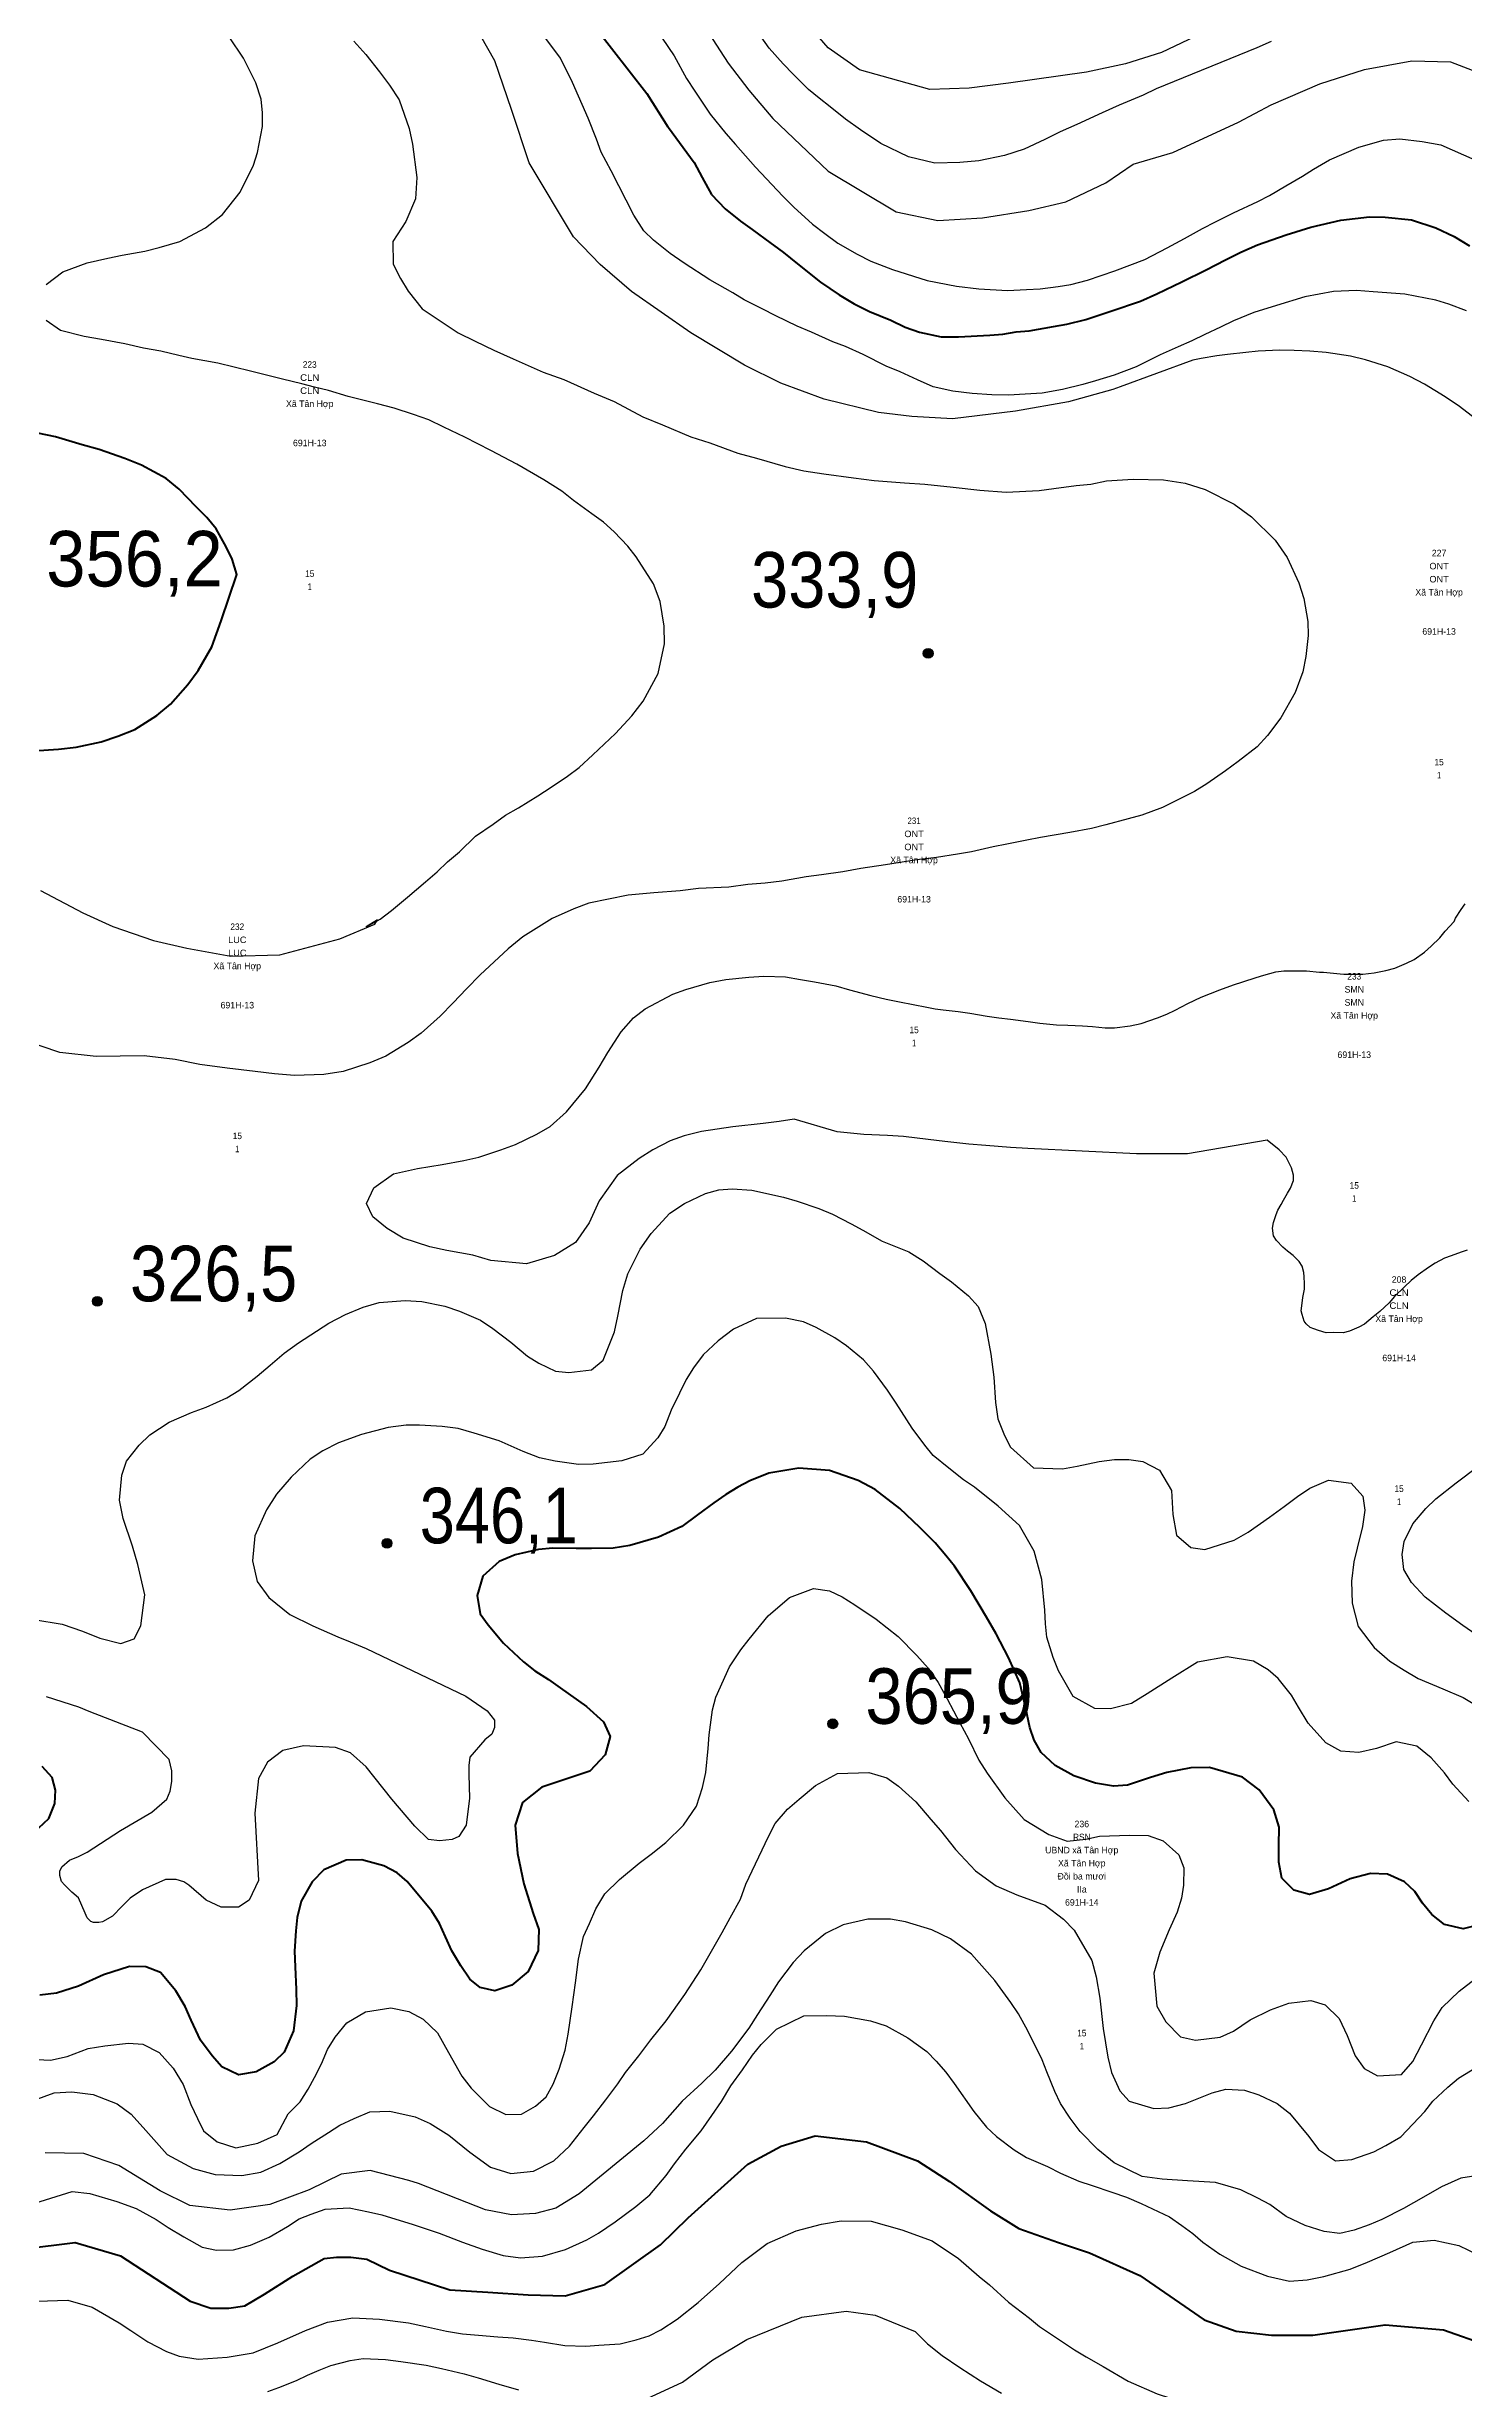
# Model space of a CAD drawing. Header units: metres. Extents: x 549268 to 556659, y 1838059 to 1844558.
# Drawn here: x 553230 to 553664, y 1839324 to 1840041 of the extents above; entities that cross this region are included whole.
import ezdxf
from ezdxf.enums import TextEntityAlignment as Align

# ---------------------------------------------------------------- set-up
doc = ezdxf.new("R2010")
doc.units = ezdxf.units.M
doc.header["$LTSCALE"] = 0.8
for name, color, linetype, lineweight in [('1', 7, 'Continuous', 25), ('2', 7, 'Continuous', 53), ('5', 7, 'Continuous', 13)]:
    doc.layers.add(name, color=color, linetype=linetype, lineweight=lineweight)
doc.layers.add('15', color=7, linetype='Continuous')

msp = doc.modelspace()

# ---------------------------------------------------------------- hatches: boundary and pattern name
at = {"layer": '5'}
for points in [[(553501.61, 1839855.16, 1), (553498.61, 1839855.16, 1)], [(553247.3, 1839656.86, 1), (553244.3, 1839656.86, 1)], [(553335.99, 1839582.79, 1), (553332.99, 1839582.79, 1)], [(553472.41, 1839527.54, 1), (553469.41, 1839527.54, 1)]]:
    msp.add_hatch(color=256, dxfattribs=at).paths.add_polyline_path(points)

# ---------------------------------------------------------------- linework, layer by layer
at = {"layer": '1'}
for points in [[(553423.33, 1840060), (553438.88, 1840035.82), (553445.26, 1840027.54), (553452.57, 1840018.84), (553469.51, 1840002.75), (553490.28, 1839990.25), (553503.09, 1839987.62), (553516.74, 1839988.43), (553530.94, 1839990.72), (553542.27, 1839993.38), (553554.5, 1839999.15), (553562.85, 1840004.84), (553574.96, 1840008.47), (553595.07, 1840017.75), (553605.05, 1840023.09), (553620.02, 1840029.51), (553633.64, 1840033.85)], [(553668.99, 1839925.89), (553662.73, 1839930.74), (553658.39, 1839933.7), (553652.05, 1839937.58), (553647.5, 1839939.85), (553640.78, 1839942.83), (553633.95, 1839945.04), (553629.34, 1839946.15), (553621.96, 1839947.25), (553616.95, 1839947.65), (553612.15, 1839947.89), (553607.75, 1839947.98), (553601.11, 1839947.63), (553597.34, 1839947.21), (553591.68, 1839946.59), (553588.47, 1839946.24), (553583.69, 1839945.42), (553581.07, 1839944.94), (553558.85, 1839936.7), (553556.59, 1839935.94), (553543.09, 1839932.15), (553526.84, 1839929.29), (553507.54, 1839926.97), (553495.12, 1839927.7), (553484.95, 1839928.86), (553468.27, 1839933), (553455.04, 1839937.88), (553443.87, 1839943.33), (553427.43, 1839953.31), (553409.28, 1839965.92), (553399.73, 1839974.2), (553391.57, 1839982.63), (553377.95, 1840005.26), (553372.61, 1840021.58), (553367.43, 1840036.52), (553359.31, 1840050.94)], [(553583.78, 1840044.87), (553571.56, 1840039.11), (553560.49, 1840035.59), (553548.62, 1840033.03), (553524.67, 1840029.67), (553512.68, 1840028.16), (553500.57, 1840027.7), (553479.11, 1840033.77), (553469.55, 1840040.46), (553458.84, 1840052.84)], [(553235.29, 1839971.89), (553242.66, 1839974.66), (553249, 1839976.13), (553253.46, 1839977.02), (553260.34, 1839978.29), (553264.77, 1839979.43), (553271.08, 1839981.17), (553278.93, 1839985.41), (553284.08, 1839989.49), (553289.57, 1839996.34), (553293.6, 1840004.59), (553294.86, 1840008.5), (553296.32, 1840016.46), (553296.39, 1840020.63), (553295.93, 1840024.74), (553294.34, 1840029.77), (553290.52, 1840037.28), (553286.16, 1840043.82)], [(553324.27, 1840042.56), (553327.98, 1840038.41), (553332.2, 1840033.16), (553335.25, 1840029.07), (553338.22, 1840024.59), (553341.26, 1840015.82), (553342.32, 1840010.99), (553343.56, 1840000.85), (553343.24, 1839994.32), (553340.24, 1839987.35), (553336.23, 1839981.19), (553336.34, 1839974.31), (553338.65, 1839969.88), (553340.9, 1839965.97), (553345.26, 1839960.59), (553356.22, 1839953.22), (553361.44, 1839950.67), (553367.21, 1839947.92), (553373.09, 1839945.32), (553382.25, 1839941.26), (553388.61, 1839938.97), (553397.92, 1839934.79), (553404.05, 1839932.21), (553412.76, 1839927.58), (553418.75, 1839925.12), (553427.48, 1839921.4), (553433.28, 1839919.57), (553441.81, 1839916.47), (553447.58, 1839914.9), (553456.31, 1839912.35), (553462.05, 1839911.03), (553468.13, 1839910.14), (553477.24, 1839908.93), (553483.58, 1839908.07), (553492.88, 1839907.4), (553499.05, 1839906.91), (553507.73, 1839906.05), (553515.89, 1839905.12), (553524.03, 1839904.46), (553534.11, 1839905.05), (553538.59, 1839905.67), (553545.39, 1839906.55), (553549.9, 1839906.92), (553554.73, 1839907.97), (553562.86, 1839908.48)], [(553664.87, 1839960.03), (553659.45, 1839962.03), (553655.54, 1839963.29), (553645.98, 1839965.1), (553636.27, 1839965.85), (553631.16, 1839966.2), (553624.16, 1839965.95), (553615.37, 1839964.33), (553606.68, 1839961.68), (553599.77, 1839959.49), (553593.55, 1839956.98), (553589.6, 1839954.99), (553584.78, 1839952.77), (553580.83, 1839950.77), (553576.61, 1839949.01), (553571.15, 1839946.58), (553563.75, 1839942.91), (553557.01, 1839940.35), (553551.36, 1839938.55), (553547.45, 1839937.47), (553541.25, 1839935.88), (553534.99, 1839934.8), (553529.83, 1839934.49), (553524.66, 1839934.18), (553519.58, 1839934.27), (553513.55, 1839934.65), (553507.61, 1839935.43), (553501.62, 1839936.72), (553496.82, 1839938.92), (553491.49, 1839941.32), (553487.26, 1839943.07), (553480.24, 1839946.59), (553474.76, 1839949.11), (553470.97, 1839950.51), (553464.4, 1839953.43), (553460.04, 1839955.29), (553453.44, 1839958.46), (553449.31, 1839960.61), (553443.8, 1839963.38), (553440.32, 1839965.47), (553433.24, 1839969.5), (553425.39, 1839974.62), (553421.17, 1839977.54), (553416.04, 1839981.65), (553413.13, 1839984.46), (553409.99, 1839989.31), (553403.04, 1840002.85), (553400.07, 1840008.51), (553398.59, 1840012.51), (553396.06, 1840018.99), (553391.21, 1840029.9), (553387.54, 1840037.3), (553382.49, 1840044.16)], [(553418.72, 1840043.47), (553422.32, 1840038.01), (553426.19, 1840031.15), (553428.7, 1840027.27), (553433.38, 1840020.24), (553438.2, 1840014.27), (553441.16, 1840010.95), (553447.26, 1840003.95), (553455.65, 1839995.12), (553459.02, 1839991.72), (553464.66, 1839986.49), (553468.49, 1839983.66), (553472.45, 1839980.71), (553478.42, 1839977.34), (553482.56, 1839975.19), (553489.21, 1839972.68), (553499.85, 1839969.3), (553508.76, 1839967.55), (553515.61, 1839966.74), (553524.37, 1839966.27), (553530.2, 1839966.53), (553534.34, 1839966.72), (553539.85, 1839967.46), (553543.82, 1839968.03), (553548.88, 1839969.36), (553557.27, 1839972.24), (553566.38, 1839975.71), (553573.27, 1839979.33), (553578.55, 1839982.12), (553584.07, 1839985.2), (553588.01, 1839987.2), (553593.55, 1839990.02), (553600.98, 1839993.44), (553604.55, 1839995.26), (553609.55, 1839998.28), (553614.69, 1840001.19), (553618.09, 1840003.39), (553622.97, 1840006.26), (553631.91, 1840010.11), (553639.48, 1840012.24), (553644.51, 1840012.67), (553651.36, 1840011.86), (553657.07, 1840010.8), (553667.46, 1840006.22)], [(553605.08, 1840042.4), (553600.74, 1840040.49), (553569.86, 1840027.99), (553565.92, 1840025.99), (553558.58, 1840022.97), (553553.38, 1840020.58), (553545.58, 1840016.99), (553540.5, 1840014.74), (553535.81, 1840012.4), (553529.5, 1840009.5), (553523.47, 1840007.53), (553515.59, 1840005.88), (553509.79, 1840005.38), (553502.14, 1840005.18), (553494.12, 1840007.16), (553485.62, 1840011.17), (553479.43, 1840015.43), (553474.77, 1840018.69), (553470.07, 1840022.46), (553466.79, 1840025.09), (553463.51, 1840027.72), (553458.83, 1840032.41), (553455.75, 1840035.58), (553451.44, 1840040.44), (553448.99, 1840043.81)], [(553633.64, 1840033.85), (553648.15, 1840036.52), (553659.98, 1840036.24), (553676.73, 1840029.82), (553687.64, 1840017.29), (553696.85, 1840001.04), (553702.88, 1839991.14), (553720.17, 1839970.33), (553733.4, 1839963.87), (553753.17, 1839960.43), (553773.48, 1839961.63), (553809.64, 1839972.34), (553847.32, 1839978.99), (553862.29, 1839979.07), (553874.86, 1839978.53), (553894.17, 1839977.68), (553906.39, 1839978.69), (553922.09, 1839981.66), (553936.68, 1839986.81), (553949.64, 1839993.89), (553979.81, 1840015.74), (554000, 1840031.74)], [(553230.12, 1839968.07), (553235.29, 1839971.89)], [(553228.39, 1839782.58), (553241.33, 1839775.73), (553250.6, 1839771.58), (553263, 1839767.26), (553273.23, 1839764.9), (553286.71, 1839762.51), (553301.7, 1839762.88), (553320.06, 1839767.77), (553330.7, 1839772.32), (553331.61, 1839773.56), (553328.12, 1839771.43), (553332.41, 1839773.85), (553335.89, 1839776.45), (553340.78, 1839780.5), (553346.24, 1839785.26), (553349.81, 1839788.25), (553352.98, 1839791.33), (553356.67, 1839794.47), (553361.61, 1839799.18), (553366.93, 1839802.88), (553370.78, 1839805.65), (553374.7, 1839807.9), (553380.67, 1839811.55), (553384.67, 1839814.2), (553389.75, 1839817.62), (553393.24, 1839820.22), (553397.5, 1839824.07), (553404.44, 1839830.68), (553409.44, 1839836.05), (553412.84, 1839840.58), (553417.51, 1839849.03), (553419.37, 1839858.08), (553419.29, 1839863.53), (553418.07, 1839871.07), (553416.05, 1839876.44), (553410.72, 1839884.7), (553408.15, 1839887.93), (553404.02, 1839892.41), (553400.71, 1839895.3), (553397.17, 1839897.9), (553391.52, 1839901.96), (553387.95, 1839904.82), (553382.5, 1839908.25), (553374.17, 1839913.06), (553366.29, 1839917.26), (553358.3, 1839921.32), (553351.85, 1839924.38), (553347.32, 1839926.62), (553342.58, 1839928.31), (553336.64, 1839930.25), (553331.56, 1839931.51), (553322.6, 1839933.78), (553316.55, 1839935.58), (553312.26, 1839936.67), (553308.38, 1839937.67), (553302.5, 1839939.11), (553292.74, 1839941.54), (553282.72, 1839943.95), (553274.76, 1839945.42), (553270.76, 1839946.28), (553265.28, 1839947.62), (553259.97, 1839948.6), (553254.23, 1839949.92), (553247.07, 1839951.21), (553241.76, 1839952.19), (553234.54, 1839953.99), (553230.17, 1839957.02)], [(553562.86, 1839908.48), (553572.11, 1839908.32), (553578.74, 1839907.23), (553584.93, 1839905.31), (553593.75, 1839900.82), (553599.11, 1839896.99), (553606.27, 1839889.85), (553609.98, 1839884.53), (553613.57, 1839876.73), (553615.13, 1839871.97), (553616.3, 1839864.94), (553616.38, 1839860.66), (553615.66, 1839854.21), (553614.74, 1839849.55), (553612.45, 1839843.19), (553608.1, 1839835.43), (553604.02, 1839830.03), (553600.76, 1839826.55), (553595.01, 1839822.02), (553591.16, 1839819.25), (553585.36, 1839815.23), (553581.59, 1839812.87), (553575.67, 1839809.88), (553571.85, 1839808.02), (553565.48, 1839805.63), (553561.31, 1839804.52), (553554.48, 1839802.73), (553550.05, 1839801.59), (553543.43, 1839800.34), (553534.49, 1839798.84), (553530.29, 1839797.98), (553524.18, 1839796.79), (553519.98, 1839795.94), (553513.39, 1839794.43), (553509.05, 1839793.69), (553502.65, 1839792.73), (553496.62, 1839791.94), (553487.03, 1839790.49), (553479.49, 1839789.27), (553474.01, 1839788.27), (553467.47, 1839787.42), (553462.73, 1839786.77), (553455.33, 1839785.44), (553450.19, 1839784.87), (553444.91, 1839784.42), (553439.14, 1839783.65), (553429.83, 1839783.15), (553424.18, 1839782.53), (553416.18, 1839781.91), (553408.33, 1839781.17), (553396.25, 1839778.67), (553391.63, 1839776.99), (553385.06, 1839774.06), (553376.06, 1839768.38), (553371.51, 1839764.76), (553363.03, 1839756.8), (553358.82, 1839752.44), (553354.74, 1839748.22), (553350.77, 1839744.14), (553344.96, 1839738.95), (553340.99, 1839736.04), (553334.16, 1839731.91), (553329.19, 1839729.8), (553321.03, 1839727.21), (553315.14, 1839726.3), (553306.21, 1839725.97), (553300.04, 1839726.46), (553294.1, 1839727.23), (553285.54, 1839728.24), (553277.23, 1839729.28), (553269.64, 1839730.91), (553260.16, 1839731.95), (553245.48, 1839731.76), (553234.29, 1839733), (553223.22, 1839736.73)], [(553658.36, 1839770.17), (553661.09, 1839773.14), (553661.55, 1839774.15), (553663.27, 1839776.72), (553664.51, 1839778.48)], [(553454.46, 1839711.86), (553449.58, 1839711.32), (553440.33, 1839710.3), (553430.73, 1839708.86), (553425.42, 1839707.49), (553421.16, 1839705.98), (553415.88, 1839703.19), (553411.62, 1839700.51), (553404.91, 1839695.35), (553399.39, 1839687.59), (553396.36, 1839680.88), (553392.21, 1839674.83), (553385.76, 1839670.87), (553377.19, 1839668.37), (553366.28, 1839669.38), (553360.77, 1839670.98), (553352.81, 1839672.44), (553347.61, 1839673.56), (553339.39, 1839676.17), (553334.51, 1839679.14), (553330.09, 1839682.69), (553328.21, 1839686.77), (553330.41, 1839691.57), (553336.44, 1839695.87), (553343.81, 1839697.46), (553351.35, 1839698.68), (553357.97, 1839699.93), (553362.54, 1839700.96), (553369.31, 1839703.26), (553373.83, 1839704.8), (553380.37, 1839707.99), (553384.39, 1839710.39), (553389.37, 1839714.84), (553395.23, 1839721.85), (553399.43, 1839728.56), (553402.06, 1839733.01), (553406.18, 1839739.32), (553409.87, 1839743.63), (553413.47, 1839746.36), (553421.95, 1839750.81), (553425.95, 1839752.29), (553433.26, 1839754.39), (553438.23, 1839755.33), (553445.17, 1839756.1), (553449.82, 1839756.35), (553456.47, 1839756.17), (553460.99, 1839755.37), (553465.35, 1839754.68), (553471.86, 1839753.44), (553476.03, 1839752.21), (553482.59, 1839750.46), (553487.28, 1839749.29), (553491.35, 1839748.55), (553499.69, 1839746.87), (553502.23, 1839746.39), (553504.74, 1839746.09), (553509.29, 1839745.54), (553512.87, 1839745.08), (553518.13, 1839744.13), (553521.71, 1839743.66), (553525.3, 1839743.2), (553530.72, 1839742.46), (553534.31, 1839742), (553539.42, 1839741.51), (553542.88, 1839741.32), (553547.38, 1839741.14), (553550.36, 1839741), (553554.32, 1839740.57), (553557.09, 1839740.59), (553561.89, 1839741.21), (553565.34, 1839741.88), (553570.31, 1839743.57), (553573.14, 1839744.75), (553575.68, 1839745.98), (553579.56, 1839748.03), (553583.65, 1839749.91), (553586.48, 1839751.08), (553589.41, 1839752.17), (553593.54, 1839753.67), (553596.39, 1839754.66), (553600.55, 1839755.97), (553602.85, 1839756.7), (553606.56, 1839757.69), (553609.01, 1839757.96), (553613.21, 1839758.04), (553615.89, 1839757.95), (553619.93, 1839757.63), (553621.09, 1839757.57), (553626.2, 1839757.08), (553627.35, 1839757.02), (553630.79, 1839757.01), (553633.18, 1839756.99), (553636.57, 1839757.36), (553640.22, 1839758.05), (553642.9, 1839758.82), (553646.55, 1839760.37), (553648.82, 1839761.48), (553652, 1839763.74), (553654.1, 1839765.5), (553656.68, 1839768.07), (553658.36, 1839770.17)], [(553665.09, 1839672.53), (553663.25, 1839671.94), (553660.23, 1839670.75), (553658.11, 1839670.04), (553655.32, 1839668.49), (553653.27, 1839667.21), (553650.08, 1839664.95), (553647.98, 1839663.2), (553645.91, 1839661.25), (553642.89, 1839658.34), (553641.19, 1839656.43), (553638.34, 1839653.73), (553636.32, 1839652.08), (553633.7, 1839649.88), (553631.9, 1839648.92), (553629.07, 1839647.75), (553627.12, 1839647.25), (553624.06, 1839647.29), (553621.96, 1839647.25), (553619.59, 1839647.95), (553618.11, 1839648.45), (553617.02, 1839648.81), (553615.84, 1839649.92), (553615.17, 1839650.8), (553614.57, 1839652.83), (553614.26, 1839653.94), (553614.57, 1839656.27), (553614.76, 1839658.01), (553615.25, 1839660.54), (553615.25, 1839662.26), (553615.21, 1839664.36), (553615.06, 1839665.68), (553614.56, 1839667.63), (553613.64, 1839669.06), (553611.82, 1839670.86), (553610.14, 1839672.2), (553608.68, 1839673.38), (553606.73, 1839675.45), (553605.81, 1839676.88), (553605.46, 1839679.23), (553605.84, 1839680.99), (553606.61, 1839683.46), (553607.14, 1839684.76), (553608.19, 1839686.5), (553608.9, 1839687.82), (553610.1, 1839689.95), (553610.98, 1839691.48), (553611.97, 1839693.79), (553611.97, 1839695.5), (553611.34, 1839697.73), (553609.65, 1839700.98), (553607.49, 1839703.22), (553603.83, 1839706.16), (553579.49, 1839701.94), (553563.84, 1839701.94), (553530.6, 1839703.63), (553525.32, 1839703.91), (553517.71, 1839704.5), (553512.6, 1839704.99), (553505.16, 1839705.79), (553500.13, 1839706.39), (553492.59, 1839707.27), (553487.68, 1839707.59), (553480.39, 1839707.93), (553472.28, 1839708.76), (553459.06, 1839712.63), (553454.46, 1839711.86)], [(553226.36, 1839559.42), (553235.09, 1839558.04), (553241.32, 1839555.86), (553246.62, 1839553.72), (553253.05, 1839552.08), (553257.04, 1839553.56), (553259.08, 1839557.56), (553260.37, 1839567.06), (553258.18, 1839576.32), (553256.53, 1839581.86), (553253.77, 1839590.4), (553252.63, 1839595.99), (553253.35, 1839603.62), (553254.7, 1839607.93), (553258.59, 1839612.78), (553261.87, 1839616), (553267.82, 1839619.91), (553274.64, 1839622.87), (553279.16, 1839624.41), (553285.47, 1839627.31), (553289.12, 1839629.54), (553294.75, 1839633.93), (553298.67, 1839637.35), (553302.96, 1839640.94), (553307.41, 1839644.17), (553316.64, 1839650.12), (553321.81, 1839652.77), (553327.15, 1839655.05), (553332.06, 1839656.5), (553340.06, 1839657.12), (553345.17, 1839656.78), (553352.22, 1839655.34), (553356.67, 1839653.88), (553363.09, 1839651.08), (553366.89, 1839648.5), (553372.42, 1839644.3), (553377.45, 1839640.04), (553380.93, 1839637.96), (553386.01, 1839635.52), (553390.09, 1839635.06), (553397.03, 1839635.83), (553400.6, 1839638.82), (553404.06, 1839647.53), (553405.1, 1839652.32), (553406.7, 1839660.17), (553408.22, 1839665.28), (553411.94, 1839672.84), (553415.31, 1839677.64), (553421, 1839683.86), (553425.49, 1839686.82), (553431.91, 1839689.87), (553436.08, 1839690.98), (553440.08, 1839691.29), (553446.1, 1839690.91), (553455.84, 1839688.73), (553460.01, 1839687.5), (553466.63, 1839685.24), (553470.85, 1839683.49), (553476.5, 1839680.6), (553480.1, 1839678.66), (553486.06, 1839675.28), (553494.22, 1839672.02), (553498.56, 1839669.25), (553503.67, 1839665.39), (553507.21, 1839662.79), (553512.48, 1839658.56), (553515.45, 1839655.24), (553517.59, 1839650.01), (553519.26, 1839640.7), (553520.17, 1839633.65), (553520.76, 1839625.91), (553521.44, 1839620.92), (553523.43, 1839615.8), (553525.26, 1839612.23), (553532.33, 1839605.86), (553541.21, 1839605.54), (553545.67, 1839606.42), (553552.41, 1839607.81), (553557.15, 1839608.46), (553561.57, 1839608.43), (553565.8, 1839607.85), (553570.91, 1839605.16), (553574.58, 1839598.94), (553575, 1839591.57), (553576.08, 1839585.32), (553580.53, 1839581.51), (553584.76, 1839580.94), (553593.81, 1839583.76), (553598.1, 1839586.18), (553604.61, 1839590.8), (553609.07, 1839594.02), (553613.15, 1839597.07), (553616.9, 1839599.7), (553622.61, 1839602.15)], [(553665.57, 1839503.74), (553660.69, 1839509.06), (553658.1, 1839512.54), (553654.08, 1839517.17), (553649.66, 1839520.72), (553643.4, 1839521.98), (553637.38, 1839520.02), (553631.92, 1839518.77), (553626.41, 1839519.2), (553621.85, 1839521.69), (553616.37, 1839527.72), (553613.49, 1839532.6), (553611.27, 1839536.26), (553607.19, 1839541.4), (553604.17, 1839544.06), (553599.71, 1839546.69), (553591.64, 1839548.01), (553582.58, 1839546.37), (553574.67, 1839541.46), (553567.13, 1839536.73), (553562.39, 1839533.74), (553555.93, 1839532.12), (553551.11, 1839532.23), (553544.46, 1839535.92), (553539.95, 1839543.75), (553538.33, 1839547.86), (553536.48, 1839554.03), (553536.03, 1839558.15), (553535.83, 1839562.29), (553534.93, 1839571.68), (553532.54, 1839580.39), (553528.03, 1839588.22), (553521.53, 1839594.13), (553514.25, 1839599.97), (553510.89, 1839602.2), (553506.47, 1839605.74), (553501.62, 1839609.63), (553499.05, 1839612.86), (553495.23, 1839618.03), (553490.35, 1839625.69), (553487.7, 1839629.69), (553483.42, 1839635.46), (553480.32, 1839638.89), (553475.15, 1839643.26), (553471.5, 1839645.72), (553465.82, 1839648.87), (553462, 1839650.52), (553456.4, 1839651.73), (553447.58, 1839651.54), (553440.52, 1839648.29), (553435.84, 1839644.78), (553431.24, 1839640.5), (553428.29, 1839636.54), (553426.09, 1839632.91), (553423.95, 1839628.78), (553421.4, 1839623.55), (553419.48, 1839618.53), (553417.39, 1839615.05), (553412.73, 1839610.11), (553406.34, 1839607.98), (553397.6, 1839607.02), (553393.06, 1839606.91), (553385.92, 1839607.94), (553381.13, 1839608.97), (553376.1, 1839610.89), (553368.85, 1839614.13), (553361.18, 1839616.53), (553356.21, 1839617.94), (553351.33, 1839618.57), (553344.39, 1839618.98), (553340.36, 1839618.92), (553334.85, 1839618.18), (553326.63, 1839616.11), (553319.63, 1839613.52), (553314.83, 1839611.04), (553310.95, 1839608.53), (553305.17, 1839603.08), (553300.69, 1839597.78), (553297.57, 1839593.01), (553294.02, 1839585.08), (553293.3, 1839577.45), (553294.78, 1839571.11), (553298.31, 1839566.17), (553304.73, 1839561.03), (553311.75, 1839557.51), (553319.4, 1839554.19), (553323.22, 1839552.63), (553328.1, 1839550.6), (553358.62, 1839536.04), (553365.13, 1839531.47), (553367.33, 1839528.67), (553367.33, 1839526.46), (553366.6, 1839524.4), (553364.39, 1839522.63), (553359.84, 1839517.32), (553359.55, 1839514.82)], [(553669.02, 1839553.93), (553663.8, 1839557.65), (553658.57, 1839561.37), (553652.18, 1839566.26), (553648.05, 1839570.74), (553645.65, 1839574.77), (553645.14, 1839579.4), (553645.75, 1839583.36), (553648.41, 1839588.73), (553652.44, 1839593.46), (553655.5, 1839596.4), (553661.72, 1839601.25), (553668.33, 1839606.27)], [(553622.61, 1839602.15), (553629.6, 1839601.22), (553633.17, 1839597.2), (553633.76, 1839592.97), (553633.02, 1839587.94), (553631.41, 1839581.27), (553630.44, 1839577.13), (553629.66, 1839571.19), (553629.88, 1839564.45), (553631.7, 1839557.37), (553636.58, 1839550.88), (553641.46, 1839546.74), (553645.79, 1839543.96), (553650.1, 1839541.45), (553657.61, 1839538.24), (553663.89, 1839535.55), (553669.74, 1839532.03)], [(553248.13, 1839429.03), (553255.33, 1839429.82), (553259.78, 1839429.53), (553264.75, 1839426.96), (553269.05, 1839422.1), (553272.07, 1839417.1), (553274.44, 1839410.99), (553276.46, 1839406.79), (553278.31, 1839402.96), (553282.45, 1839399.64), (553288.24, 1839397.81), (553294.98, 1839399.2), (553300.81, 1839401.8), (553304.27, 1839408.16), (553307.9, 1839411.81), (553310.33, 1839415.72), (553312.28, 1839419.32), (553314.42, 1839423.45), (553316.28, 1839427.82), (553318.6, 1839431.59), (553322.14, 1839436.01), (553327.88, 1839439.37), (553335.68, 1839440.62), (553341.13, 1839439.53), (553345.56, 1839437.16), (553349.92, 1839432.96), (553353.31, 1839426.96), (553357.36, 1839419.73), (553360.24, 1839416.01), (553365.8, 1839410.38), (553370.88, 1839407.95), (553375.68, 1839408.09), (553379.96, 1839410.51), (553383.16, 1839413.34), (553385.34, 1839417.22), (553387.17, 1839421.84), (553389, 1839427.64), (553389.89, 1839432.55), (553391.19, 1839440.88), (553392.19, 1839448.28), (553393.08, 1839455.53), (553394.66, 1839462.46), (553396.43, 1839466.43), (553398.41, 1839470.94), (553401.15, 1839475.53), (553405.61, 1839479.93), (553411.7, 1839484.89), (553415.3, 1839487.63), (553419.84, 1839491.25), (553425.24, 1839496.52), (553429.16, 1839502.29), (553430.99, 1839508.08), (553432.06, 1839512.62), (553432.8, 1839519.99), (553433.12, 1839524.18), (553434.1, 1839531.83), (553435.1, 1839535.72), (553439.28, 1839545.02), (553442.74, 1839550.21), (553445.37, 1839553.49), (553451.09, 1839560.63), (553457.63, 1839566.16), (553465, 1839568.92), (553469.88, 1839568.29), (553473.74, 1839566.37), (553477.64, 1839563.94), (553484.24, 1839559.59), (553490.94, 1839554.22), (553496.65, 1839548.48), (553500.07, 1839544.56), (553503.15, 1839540.22), (553505.91, 1839535.19), (553509.84, 1839527.82), (553512.47, 1839522.91), (553515.66, 1839516.37), (553518.17, 1839512.48), (553523.56, 1839504.88), (553529.49, 1839498.25), (553537.02, 1839493.62), (553542.7, 1839491.64), (553548.35, 1839492.26), (553552.55, 1839493.12), (553561.75, 1839493.48), (553567.49, 1839493.33), (553572.08, 1839491.76), (553576.84, 1839487.47), (553578.33, 1839483.47), (553578.26, 1839478.13), (553577.66, 1839474.16), (553576.31, 1839469.85), (553573.91, 1839464.52), (553571.02, 1839457.7), (553569.13, 1839451.24), (553570.12, 1839441.08), (553572.85, 1839436.31), (553577.39, 1839431.74), (553581.93, 1839430.67), (553589.5, 1839431.64), (553593.58, 1839433.52), (553598.67, 1839436.94), (553604.84, 1839439.96)], [(553359.55, 1839514.82), (553359.55, 1839512.02), (553359.68, 1839504.78), (553358.66, 1839496.55), (553356.46, 1839493.02), (553354.4, 1839492.13), (553350.58, 1839491.69), (553347.2, 1839492.13), (553343.01, 1839496.26), (553335.91, 1839504.43), (553328.1, 1839514.37), (553323.26, 1839518.65), (553318.71, 1839520.27), (553308.94, 1839520.77), (553302.55, 1839519.35), (553297.94, 1839515.79), (553295.1, 1839510.82), (553294.03, 1839500.17), (553295.1, 1839479.57), (553292.26, 1839473.53), (553289.07, 1839471.4), (553283.74, 1839471.4), (553279.13, 1839473.53), (553273.81, 1839478.15), (553272.3, 1839479.16), (553269.95, 1839479.9), (553266.71, 1839479.93), (553259.61, 1839476.73), (553255.85, 1839474.15), (553253.42, 1839471.72), (553250.41, 1839468.7), (553247.4, 1839466.93), (553246.23, 1839466.78), (553244.68, 1839466.78), (553243.8, 1839467), (553242.7, 1839468.18), (553242.04, 1839469.58), (553240.06, 1839474.3), (553238, 1839476.06), (553235.72, 1839478.27), (553234.84, 1839479.3), (553234.33, 1839481.15), (553234.33, 1839482.47), (553234.91, 1839483.8), (553237.26, 1839485.79), (553240.06, 1839486.96), (553242.7, 1839488.22), (553252.87, 1839494.84), (553262.45, 1839500.52), (553267.06, 1839504.43), (553268.09, 1839506.97), (553268.61, 1839509.9), (553268.61, 1839513.17), (553267.75, 1839516.62), (553259.61, 1839525.03), (553243.28, 1839531.32), (553240.11, 1839532.59), (553230.3, 1839535.78)], [(553224.56, 1839411.61), (553232.56, 1839414.57), (553237.98, 1839414.91), (553244.58, 1839414.07), (553251.91, 1839411.24), (553256.16, 1839408.06), (553260.61, 1839403.09), (553267.14, 1839395.75), (553275.16, 1839391.43), (553281.87, 1839389.57), (553290.09, 1839389.3), (553295.83, 1839390.32), (553301.66, 1839392.92), (553307.63, 1839396.56), (553311.26, 1839399.05), (553316.6, 1839402.5), (553320, 1839404.69), (553324.46, 1839406.74), (553329.17, 1839408.82), (553335.39, 1839408.99), (553343.13, 1839407.24), (553347.64, 1839405.26), (553353.37, 1839401.6), (553359.79, 1839396.46), (553366.15, 1839391.83), (553372.35, 1839389.91), (553379.29, 1839390.67), (553385.57, 1839393.83), (553390.29, 1839398.25), (553394.86, 1839403.96), (553397.72, 1839407.53), (553401.46, 1839412.49), (553405.1, 1839417.31), (553407.44, 1839420.82), (553411.56, 1839425.96), (553415.19, 1839430.78), (553419.88, 1839436.63), (553425.62, 1839444.67), (553430.51, 1839452.24), (553437.06, 1839463.62), (553439.55, 1839468.19), (553442.7, 1839473.87), (553444.27, 1839478.46), (553451.25, 1839493.02), (553453.28, 1839497.01), (553457.08, 1839501.46), (553460.66, 1839504.46), (553465.66, 1839508.65), (553472.4, 1839512.38), (553481.99, 1839512.66), (553487.5, 1839511.05), (553491.04, 1839508.45), (553496.37, 1839503.71), (553500.88, 1839498.22), (553503.85, 1839494.91), (553508.52, 1839489.05), (553514.57, 1839482.56), (553520.93, 1839477.93), (553527.21, 1839475.24), (553535.89, 1839472.03), (553541.56, 1839467.72), (553544.79, 1839464.43), (553550.23, 1839455.15), (553551.57, 1839450.09), (553552.68, 1839443.58), (553553.69, 1839434.33), (553555.06, 1839425.5), (553556.22, 1839420.82), (553558.79, 1839415.25), (553561.61, 1839412.05), (553569.15, 1839409.76)], [(553669.06, 1839389.42), (553663.17, 1839388.51), (553657.23, 1839385.78), (553651.72, 1839382.7), (553645.61, 1839379.16), (553638.95, 1839375.83), (553635.09, 1839374.23), (553630.47, 1839372.55), (553626.16, 1839371.56), (553621.27, 1839372.19), (553615.48, 1839374.02), (553609.71, 1839376.77), (553604.64, 1839380.37), (553601.04, 1839382.32), (553595.82, 1839384.86), (553588.03, 1839387.13), (553579.52, 1839387.62), (553571.78, 1839388.2), (553565.59, 1839388.95), (553557.05, 1839393.21), (553552.06, 1839397.21), (553546.64, 1839402.73), (553543.59, 1839406.81), (553540.62, 1839411.3), (553538.91, 1839415.01), (553536.44, 1839420.98), (553534.98, 1839424.72), (553530.62, 1839433.61), (553527.72, 1839438.75), (553525.38, 1839442.26), (553520.47, 1839449.01), (553513.34, 1839457.07), (553506.98, 1839461.7), (553501.22, 1839464.44), (553493.14, 1839466.94), (553488.63, 1839467.74), (553481.61, 1839467.75), (553474.12, 1839466.01), (553468.7, 1839463.33), (553462.12, 1839458.06), (553458.75, 1839454.44), (553454.32, 1839448.61), (553451.66, 1839444.42), (553447.89, 1839438.54), (553445.23, 1839434.35)], [(553604.84, 1839439.96), (553610.46, 1839442.01), (553617.26, 1839442.89), (553621.57, 1839441.54), (553625.93, 1839437.34), (553628.33, 1839432.14), (553630.83, 1839425.92), (553633.6, 1839422.06), (553637.62, 1839419.77), (553644.99, 1839420.19), (553648.45, 1839424.21), (553651.14, 1839429.32), (553654.88, 1839436.63), (553657.43, 1839440.68), (553662.6, 1839445.67), (553667.52, 1839449.46)], [(553445.23, 1839434.35), (553439.88, 1839427.39), (553434.94, 1839421.51), (553430.82, 1839417.55), (553424.79, 1839412.07), (553418.79, 1839405.17), (553413.13, 1839399.86), (553393.25, 1839383.73), (553386.13, 1839379.27), (553379.91, 1839377.71), (553372.57, 1839377.27), (553364.57, 1839378.83), (553344.1, 1839386.85), (553341.16, 1839387.75), (553329.37, 1839390.87), (553320.47, 1839389.68), (553310.63, 1839384.96), (553298.57, 1839380.39), (553286.46, 1839378.65), (553274.12, 1839380.13), (553265.08, 1839384.57), (553252.42, 1839392.36), (553241.65, 1839396.08), (553229.85, 1839396.19)], [(553446.39, 1839426.15), (553449.02, 1839429.43), (553453.71, 1839434.11), (553462.1, 1839438.16), (553468.99, 1839438.27), (553474.47, 1839438.09), (553482.43, 1839436.62), (553487.28, 1839435.08), (553493.93, 1839431.39), (553499.73, 1839427.21), (553502.52, 1839424.27), (553505.49, 1839420.96), (553508.08, 1839417.47), (553514.1, 1839408.9), (553518, 1839404.13), (553521.06, 1839401.21), (553526.45, 1839397.12), (553530.22, 1839394.81), (553536.64, 1839392), (553540.63, 1839389.97), (553546.23, 1839387.6), (553550.28, 1839386.22), (553556.36, 1839384.16), (553560.81, 1839382.7), (553565.32, 1839380.73), (553573.97, 1839376.61), (553577.76, 1839374.03), (553581.16, 1839371.55), (553584.18, 1839368.89), (553589.4, 1839365.17), (553595.91, 1839361.59), (553603.93, 1839358.45), (553610.72, 1839356.98), (553616.15, 1839357.32), (553621.23, 1839358.4), (553629.31, 1839360.59), (553634.54, 1839362.73), (553641.37, 1839365.69), (553648.42, 1839368.94), (553654.99, 1839369.53), (553662.58, 1839367.9), (553668.49, 1839365.04)], [(553225.01, 1839380.31), (553238.09, 1839384.36), (553243.49, 1839383.78), (553251.82, 1839381.32), (553257.65, 1839379.23), (553263.87, 1839375.88), (553267.52, 1839373.42), (553272.26, 1839370.56), (553277.94, 1839367.41), (553282.33, 1839366.47), (553287.53, 1839366.52), (553292.7, 1839368), (553298.41, 1839370.45), (553304.04, 1839373.67), (553307.55, 1839376.01), (553311.29, 1839377.46), (553315.55, 1839378.97), (553322.92, 1839379.39), (553328.77, 1839378.21), (553332.91, 1839377.24), (553342.47, 1839374.26), (553350.43, 1839371.63), (553357.62, 1839368.91), (553363.59, 1839366.7), (553370.04, 1839364.81), (553375.32, 1839364.09), (553382.03, 1839364.57), (553389.09, 1839366.65), (553395.66, 1839369.58), (553399.2, 1839371.66), (553404.28, 1839375.09), (553410.66, 1839379.82), (553414.94, 1839383.41), (553419.89, 1839389.29), (553422.49, 1839392.83), (553425.89, 1839397.36), (553430.61, 1839402.96), (553433.87, 1839407.61), (553436.9, 1839411.97), (553439.76, 1839416.71), (553443.24, 1839421.64), (553446.39, 1839426.15)], [(553227.4, 1839424.79), (553231.45, 1839424.59), (553236.53, 1839425.67), (553243.02, 1839428.21), (553248.13, 1839429.03)], [(553569.15, 1839409.76), (553573.8, 1839410.01), (553578.86, 1839411.35), (553582.97, 1839412.97), (553587.08, 1839414.6), (553591.25, 1839415.7), (553596.88, 1839415.41), (553601.33, 1839413.95), (553606.95, 1839411.32), (553610.66, 1839408.35), (553616.65, 1839401.2), (553619.56, 1839397.23), (553624.75, 1839393.77), (553629.77, 1839394.2), (553636.54, 1839396.5), (553640.23, 1839398.47), (553644.74, 1839401.18), (553648.49, 1839404.97), (553652.09, 1839408.88), (553654.6, 1839412.02), (553659.2, 1839416.3), (553662.4, 1839419.12), (553667.89, 1839422.45)], [(553227.35, 1839350.79), (553236.81, 1839351.18), (553244.2, 1839349), (553252.53, 1839344.2), (553256.04, 1839341.85), (553261.23, 1839338.39), (553267.03, 1839335.39), (553270.82, 1839333.99), (553276.65, 1839333.07), (553285.55, 1839333.66), (553293.46, 1839335.05), (553301.06, 1839338.1), (553309.49, 1839341.89), (553316.23, 1839344.45), (553324.03, 1839345.7), (553332.13, 1839345.29), (553341.1, 1839344.2), (553346.29, 1839343.08), (553352.69, 1839341.7), (553357.6, 1839340.81), (553362.45, 1839340.44), (553368.36, 1839339.92), (553373.07, 1839339.66), (553378.75, 1839338.85), (553382.72, 1839338.25), (553388.94, 1839337.24), (553395.34, 1839337.04), (553399.34, 1839337.35), (553405.79, 1839337.8), (553410.73, 1839338.99), (553414.76, 1839340.21), (553418.33, 1839342.04), (553423.3, 1839345.32), (553429.76, 1839350.45), (553436.27, 1839356.24), (553443.1, 1839362.71), (553450.79, 1839368.5), (553459.73, 1839372.35), (553467.44, 1839374.37), (553473.44, 1839375.42), (553482.69, 1839375.27), (553492.08, 1839372.66), (553501.3, 1839369.25), (553509.43, 1839363.91), (553515.76, 1839358.36), (553518.9, 1839355.85)], [(553518.9, 1839355.85), (553524.69, 1839350.5), (553531.08, 1839345.61), (553534.22, 1839343.1), (553539.41, 1839339.64), (553544.89, 1839335.95), (553548.51, 1839333.75), (553553.65, 1839330.8), (553561.3, 1839326.31), (553570.17, 1839322.48), (553574.23, 1839321.1), (553580.25, 1839319.55), (553588.39, 1839317.72), (553592.35, 1839317.11), (553598.29, 1839316.34), (553607.8, 1839316.21), (553616.57, 1839316.92), (553624.45, 1839317.4), (553628.73, 1839317.48), (553636.58, 1839317.04), (553646.26, 1839316.55), (553653.97, 1839315.06), (553661.73, 1839311.88), (553668.78, 1839308.1)], [(553412.8, 1839320.47), (553424.87, 1839326.04), (553434.16, 1839332.88), (553444.56, 1839339.15), (553461.43, 1839345.96), (553474.97, 1839347.82), (553483.91, 1839346.54), (553496.16, 1839341.51), (553499.95, 1839337.76), (553504.37, 1839334.22), (553509.85, 1839330.53), (553516.16, 1839326.41), (553522.55, 1839322.69)], [(553297.96, 1839323.14), (553301.36, 1839324.37), (553306.75, 1839326.59), (553310.1, 1839328.2), (553313.75, 1839329.75), (553317.31, 1839331.19), (553323.16, 1839332.69), (553327.21, 1839333.24), (553334.02, 1839332.94), (553338.75, 1839332.41), (553346.42, 1839331.25), (553351.12, 1839330.24), (553358.07, 1839328.62), (553362.41, 1839327.37), (553368.74, 1839325.4), (553374.75, 1839323.67)]]:
    msp.add_lwpolyline(points, dxfattribs=at)
at = {"layer": '2'}
for points in [[(553392.42, 1840054.27), (553414, 1840026.54), (553420.42, 1840016.32), (553420.6, 1840016.06), (553428.51, 1840005.4), (553430.96, 1840000.85), (553433.75, 1839995.57)], [(553433.75, 1839995.57), (553438, 1839991.23), (553442.71, 1839987.45), (553446.25, 1839984.85), (553450.07, 1839982.02), (553455.86, 1839977.85), (553460.14, 1839974.42), (553467.13, 1839968.81), (553472.89, 1839964.9), (553477.49, 1839962.15), (553482.17, 1839959.81), (553488.7, 1839957.14), (553493.1, 1839955.03), (553497.44, 1839953.42), (553504.09, 1839952.07), (553509.43, 1839952.01), (553518.99, 1839952.55), (553522.99, 1839952.86), (553527.07, 1839953.57), (553531.07, 1839953.88), (553538.47, 1839955.21), (553542.55, 1839955.92), (553548.38, 1839957.34), (553556.03, 1839959.88), (553565.06, 1839962.95), (553570.14, 1839965.2), (553577.8, 1839968.91), (553585.2, 1839972.58), (553591.11, 1839975.57), (553595.79, 1839977.91), (553600.88, 1839980.16), (553609.65, 1839983.21), (553617.19, 1839985.6), (553626.44, 1839987.79), (553635.18, 1839988.75), (553640, 1839988.63), (553648.02, 1839987.82), (553655.45, 1839985.39), (553661.07, 1839982.76), (553665.8, 1839979.9)], [(553226.33, 1839825.38), (553233.95, 1839825.82), (553239.35, 1839826.42), (553246.98, 1839828.04), (553252.12, 1839829.78), (553257.34, 1839831.91), (553264.03, 1839836.16), (553268.2, 1839839.61), (553273.52, 1839845.66), (553276.69, 1839849.91), (553280.84, 1839857.13), (553283.73, 1839865.12), (553288.54, 1839879.31), (553287.12, 1839883.96), (553285.26, 1839887.79), (553282.19, 1839893.3), (553279.33, 1839896.76), (553276.11, 1839900.05), (553270.83, 1839905.45), (553266.84, 1839908.65), (553259.36, 1839912.77), (553254.2, 1839914.8), (553246.35, 1839917.58), (553241.13, 1839918.95), (553233.05, 1839921.45), (553227.6, 1839922.54)], [(553667.93, 1839465.77), (553663.88, 1839464.8), (553658.14, 1839466.12), (553654.29, 1839469.21), (553651.44, 1839472.66), (553649.1, 1839476.18), (553645.9, 1839479.21), (553640.71, 1839481.5), (553635.48, 1839481.7), (553629.29, 1839480.11), (553622.6, 1839477.03), (553616.81, 1839475.35), (553611.98, 1839476.64), (553608.33, 1839480.27), (553607.39, 1839485.24), (553607.48, 1839490.32), (553607.52, 1839495.92), (553605.9, 1839501.2), (553601.45, 1839507.35), (553596.34, 1839511.21), (553586.26, 1839514.13), (553580.55, 1839514.02), (553573.16, 1839512.68), (553568.13, 1839511.09), (553561.1, 1839508.76), (553556.85, 1839508.42), (553551.28, 1839509.36), (553544.66, 1839511.63), (553538.98, 1839514.77), (553534.65, 1839518.72), (553532.54, 1839522.52), (553531.2, 1839526.4), (553530.03, 1839532.25), (553528.13, 1839540.11), (553524.68, 1839547.79), (553520.89, 1839555.05), (553517.98, 1839560.19), (553513.2, 1839568.25), (553508.21, 1839575.76), (553505.5, 1839579.1), (553502.22, 1839582.9), (553497.54, 1839587.59), (553491.44, 1839593.42), (553483.9, 1839599.22), (553478.65, 1839602.03), (553469.86, 1839605.09), (553460.55, 1839605.76), (553451.36, 1839604.22), (553445.5, 1839601.89), (553441.82, 1839599.92), (553438.16, 1839597.7), (553434.53, 1839595.22), (553429.48, 1839591.54), (553424.68, 1839587.89), (553417.62, 1839584.64), (553408.8, 1839582.11), (553403.68, 1839581.29), (553397.06, 1839581.21), (553392.38, 1839581.21), (553385.21, 1839581.33), (553380.84, 1839580.85), (553373.73, 1839579.29), (553368.76, 1839577.18), (553363.79, 1839572.73), (553362.1, 1839566.82), (553362.98, 1839561.2), (553365.43, 1839557.83), (553370.08, 1839552.23), (553376.3, 1839546.54), (553379.72, 1839543.79), (553383.92, 1839541.13), (553387.45, 1839538.53), (553395.5, 1839532.79), (553400.69, 1839528.15), (553402.74, 1839523.7), (553401.28, 1839518.08), (553396.51, 1839513), (553390.11, 1839510.86), (553381.83, 1839508.13), (553375.97, 1839503.45), (553373.74, 1839496.57), (553374.44, 1839487.81), (553376.37, 1839478.53), (553379.19, 1839469.47), (553380.9, 1839464.59), (553380.7, 1839458.19), (553377.63, 1839451.74), (553372.63, 1839447.55), (553367.49, 1839445.82), (553362.95, 1839446.88), (553359.82, 1839449.39), (553357.02, 1839453.51), (553354.31, 1839458.02), (553352.4, 1839462.36), (553350.52, 1839466.45), (553348.16, 1839470.22), (553340.66, 1839479.28), (553337.63, 1839481.93), (553333.5, 1839484.08), (553326.79, 1839485.94), (553321.99, 1839485.8)], [(553226.38, 1839494.26), (553230.98, 1839498.54), (553232.81, 1839503.16), (553233.02, 1839507.22), (553231.94, 1839511.13), (553228.97, 1839514.45)], [(553321.99, 1839485.8), (553315.16, 1839482.84), (553311.53, 1839479.19), (553308.16, 1839473.23), (553307.01, 1839468.29), (553306.55, 1839464.2), (553306.2, 1839457.92), (553306.34, 1839453.13), (553306.71, 1839446.27), (553306.73, 1839441.33), (553305.89, 1839433.57), (553302.98, 1839427.01), (553299.92, 1839424.07), (553294.4, 1839420.99), (553289.04, 1839420.14), (553283.96, 1839422.57), (553280.99, 1839425.88), (553277.34, 1839430.69), (553274.58, 1839436.88), (553272.7, 1839440.97), (553269.82, 1839445.85), (553265.17, 1839451.45), (553260.69, 1839453.17), (553255.61, 1839453.26), (553247.69, 1839450.7), (553240.01, 1839447.25), (553233.36, 1839445.09), (553228.22, 1839444.52)], [(553223.39, 1839366.85), (553238.98, 1839368.84), (553252.91, 1839364.69), (553274.26, 1839350.87), (553280.52, 1839348.71), (553286.08, 1839348.71), (553290.97, 1839349.38), (553296.97, 1839352.95), (553305.65, 1839358.53), (553315.21, 1839363.88), (553318.99, 1839364.32), (553323.44, 1839364.32), (553328.33, 1839363.66), (553335.22, 1839360.31), (553353.73, 1839354.35), (553365.31, 1839353.56), (553377.69, 1839352.77), (553389.01, 1839352.51), (553401.12, 1839355.94), (553418.23, 1839368.09), (553426.69, 1839376.29), (553444.95, 1839392.76), (553455.08, 1839398.3), (553465.49, 1839401.39), (553481.19, 1839399.61), (553496.82, 1839393.77), (553506.68, 1839387.47), (553519.14, 1839378.45), (553527.84, 1839373.08), (553539.95, 1839368.78), (553549.47, 1839365.61), (553564.86, 1839358.69), (553584.63, 1839345.13), (553594.37, 1839341.7), (553605.16, 1839340.38), (553617.8, 1839340.38), (553640.02, 1839343.6), (553657.82, 1839342.05), (553671.2, 1839337.37)]]:
    msp.add_lwpolyline(points, dxfattribs=at)
at = {"layer": '5', "lineweight": 25}
for centre in [(553500.11, 1839855.16), (553245.8, 1839656.86), (553334.49, 1839582.79), (553470.91, 1839527.54)]:
    msp.add_circle(centre, 1.5, dxfattribs=at)

# ---------------------------------------------------------------- texts
at = {"layer": '15'}
for s, width, p in [('223', 0.95, (553310.83, 1839942.57)), ('CLN', 1.1, (553310.83, 1839938.57)), ('CLN', 1.1, (553310.83, 1839934.57)), ('15', 0.95, (553310.83, 1839878.57)), ('1', 0.75, (553310.83, 1839874.57)), ('ONT', 1.05, (553656.49, 1839880.87)), ('ONT', 1.05, (553656.49, 1839876.87)), ('15', 0.95, (553656.49, 1839820.87)), ('1', 0.75, (553656.49, 1839816.87)), ('231', 0.9, (553495.79, 1839802.92)), ('ONT', 1.05, (553495.79, 1839798.92)), ('ONT', 1.05, (553495.79, 1839794.92)), ('232', 0.95, (553288.65, 1839770.49)), ('LUC', 1.05, (553288.65, 1839766.49)), ('LUC', 1.05, (553288.65, 1839762.49)), ('233', 0.95, (553630.53, 1839755.33)), ('15', 0.95, (553495.8, 1839738.92)), ('1', 0.75, (553495.79, 1839734.92)), ('15', 0.95, (553288.66, 1839706.49)), ('1', 0.75, (553288.65, 1839702.49)), ('15', 0.95, (553630.53, 1839691.33)), ('1', 0.75, (553630.52, 1839687.33)), ('CLN', 1.1, (553644.24, 1839658.52)), ('CLN', 1.1, (553644.24, 1839654.52)), ('15', 0.95, (553644.24, 1839598.52)), ('1', 0.75, (553644.24, 1839594.52)), ('RSN', 0.95, (553547.14, 1839491.89)), ('15', 0.95, (553547.14, 1839431.89)), ('1', 0.75, (553547.13, 1839427.89))]:
    msp.add_text(s, height=2, dxfattribs=dict(at, width=width)).set_placement(p, align=Align.CENTER)
for s, p in [('Xã Tân Hợp', (553310.83, 1839930.57)), ('691H-13', (553310.83, 1839918.57)), ('227', (553656.49, 1839884.87)), ('Xã Tân Hợp', (553656.49, 1839872.87)), ('691H-13', (553656.49, 1839860.87)), ('Xã Tân Hợp', (553495.79, 1839790.92)), ('691H-13', (553495.8, 1839778.92)), ('Xã Tân Hợp', (553288.65, 1839758.49)), ('691H-13', (553288.66, 1839746.49)), ('SMN', (553630.53, 1839751.33)), ('SMN', (553630.53, 1839747.33)), ('Xã Tân Hợp', (553630.52, 1839743.33)), ('691H-13', (553630.53, 1839731.33)), ('208', (553644.24, 1839662.52)), ('Xã Tân Hợp', (553644.24, 1839650.52)), ('691H-14', (553644.24, 1839638.52)), ('236', (553547.13, 1839495.89)), ('UBND xã Tân Hợp', (553547.12, 1839487.89)), ('Xã Tân Hợp', (553547.13, 1839483.89)), ('Đồi ba mươi', (553547.13, 1839479.89)), ('IIa', (553547.13, 1839475.89)), ('691H-14', (553547.13, 1839471.89))]:
    msp.add_text(s, height=2, dxfattribs=at).set_placement(p, align=Align.CENTER)
at = {"layer": '5'}
for s, width, p in [('356,2', 0.95, (553230.17, 1839875.63)), ('333,9', 0.9, (553445.9, 1839869.19)), ('326,5', 0.9, (553255.8, 1839656.86)), ('346,1', 0.85, (553344.49, 1839582.79)), ('365,9', 0.9, (553480.91, 1839527.54))]:
    msp.add_text(s, height=17, dxfattribs=dict(at, width=width)).set_placement(p)

doc.saveas('drawing.dxf')
